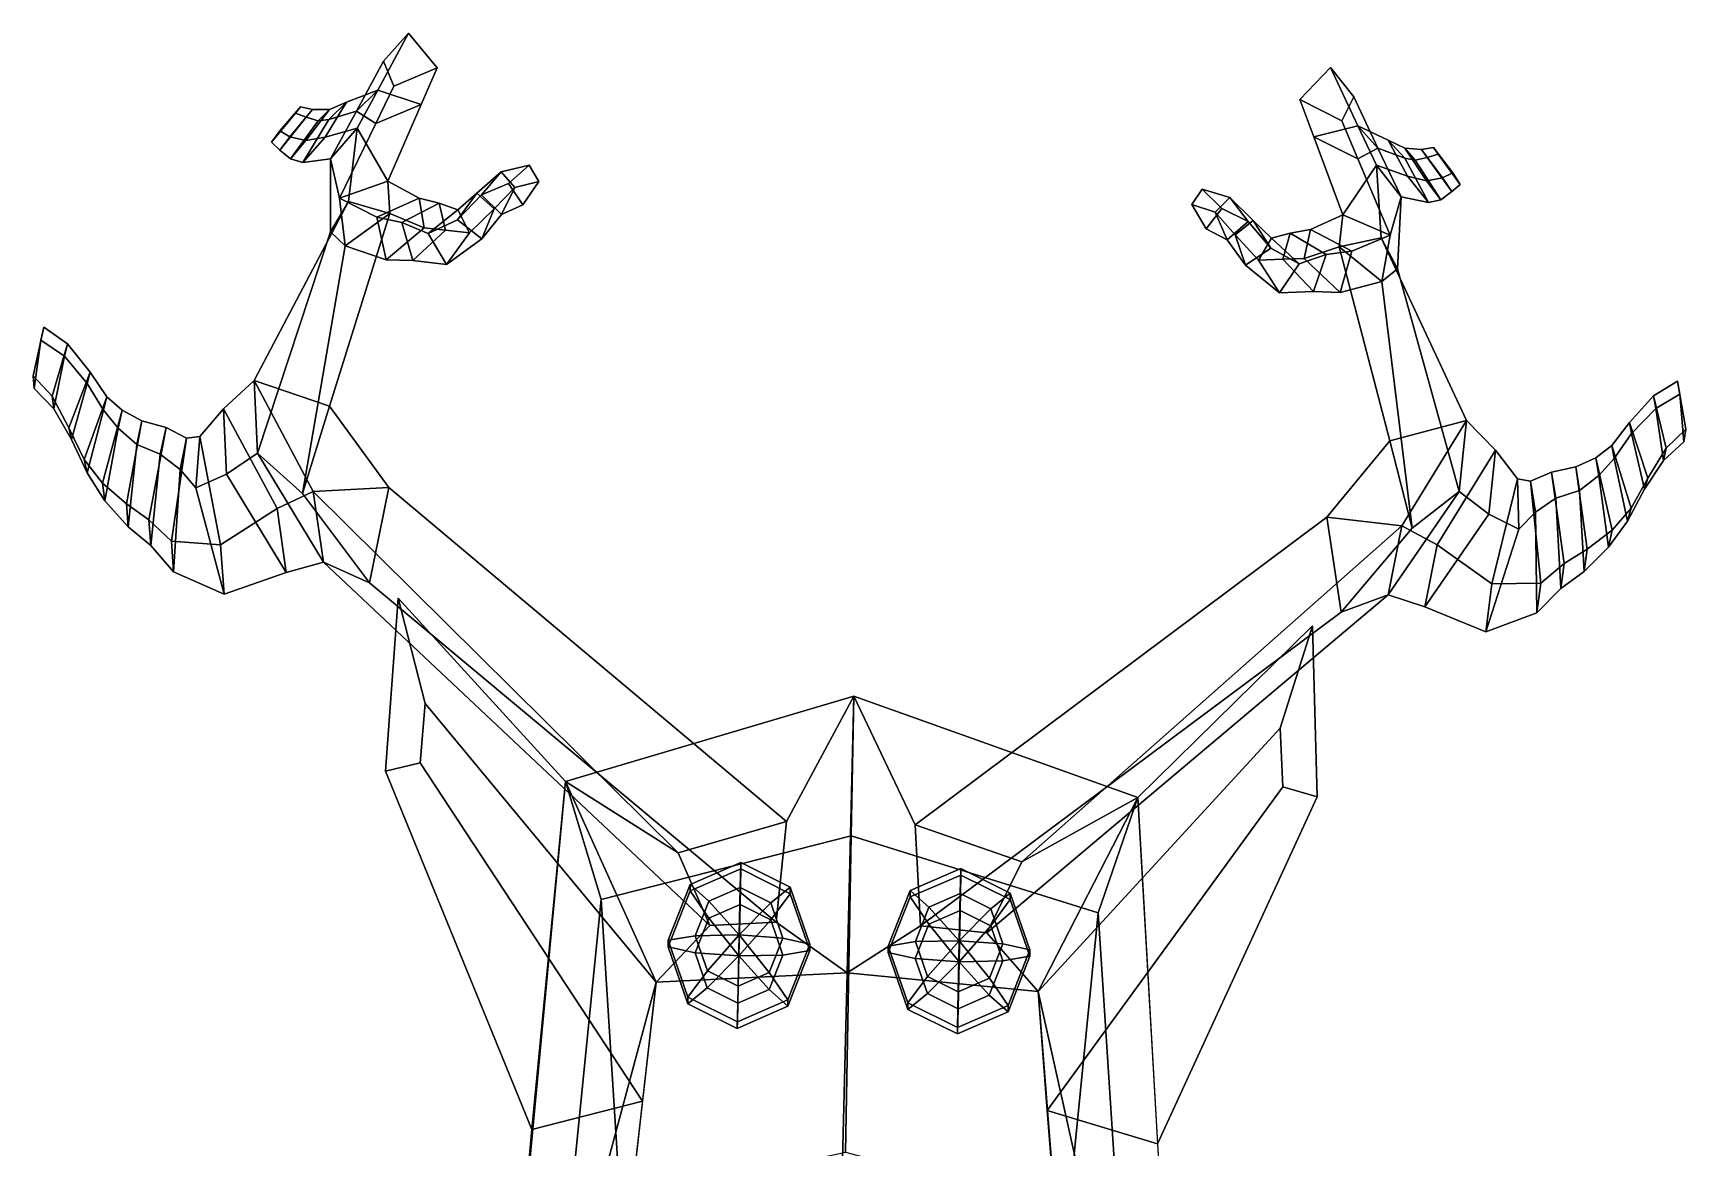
# Model space of a CAD drawing. Extents: x -82 to 87, y -151 to 341.
# Drawn here: x -81.7 to 87.3, y 226.8 to 340.9 of the extents above; entities that cross this region are included whole.
import ezdxf

# ---------------------------------------------------------------- set-up
doc = ezdxf.new("R2010")
doc.units = 0

msp = doc.modelspace()

# ---------------------------------------------------------------- linework, layer by layer
for points in [[(-46.44331, 335.039612, 206.21579), (-43.313419, 340.86496, 202.851883), (-45.872169, 337.99173, 201.722122), (-48.63707, 332.891754, 204.06694)], [(-46.44331, 335.039612, 206.21579), (-42.016872, 333.574615, 204.951401), (-40.388435, 337.321808, 202.961014), (-43.313419, 340.86496, 202.851883)], [(-43.313419, 340.86496, 202.851883), (-40.388435, 337.321808, 202.961014), (-44.800186, 335.427032, 201.355179), (-45.872169, 337.99173, 201.722122)], [(-48.63707, 332.891754, 204.06694), (-45.872169, 337.99173, 201.722122), (-44.800186, 335.427032, 201.355179), (-46.660675, 331.60849, 202.894913)], [(-42.016872, 333.574615, 204.951401), (-46.660675, 331.60849, 202.894913), (-44.800186, 335.427032, 201.355179), (-40.388435, 337.321808, 202.961014)], [(50.962337, 337.357605, 202.745316), (53.340927, 334.338562, 201.612686), (52.120689, 331.888977, 201.250412), (47.837566, 334.076355, 202.863922)], [(53.767345, 331.37851, 206.107285), (50.962337, 337.357605, 202.745316), (47.837566, 334.076355, 202.863922), (49.258469, 330.256622, 204.853714)], [(53.767345, 331.37851, 206.107285), (55.820538, 329.108185, 203.956085), (53.340927, 334.338562, 201.612686), (50.962337, 337.357605, 202.745316)], [(-48.546238, 331.121307, 208.476212), (-46.44331, 335.039612, 206.21579), (-49.638775, 333.784729, 203.880722), (-51.813, 330.214386, 205.539154)], [(-46.44331, 335.039612, 206.21579), (-48.63707, 332.891754, 204.06694), (-51.442543, 332.029144, 201.66333), (-49.638775, 333.784729, 203.880722)], [(-45.419811, 325.7323, 209.112549), (-42.016872, 333.574615, 204.951401), (-46.44331, 335.039612, 206.21579), (-48.546238, 331.121307, 208.476212)], [(-57.306217, 329.701141, 192.305756), (-56.468155, 330.861786, 194.908295), (-54.359303, 333.33606, 195.094635), (-54.87447, 332.683899, 192.848053)], [(-55.440365, 330.261932, 198.774048), (-53.116467, 333.03949, 198.84996), (-54.359303, 333.33606, 195.094635), (-56.468155, 330.861786, 194.908295)], [(-53.789188, 329.863983, 203.107925), (-51.383266, 333.056976, 202.510025), (-53.116467, 333.03949, 198.84996), (-55.440365, 330.261932, 198.774048)], [(-53.116467, 333.03949, 198.84996), (-53.773491, 332.258026, 196.388443), (-54.87447, 332.683899, 192.848053), (-54.359303, 333.33606, 195.094635)], [(-51.813, 330.214386, 205.539154), (-49.638775, 333.784729, 203.880722), (-51.383266, 333.056976, 202.510025), (-53.789188, 329.863983, 203.107925)], [(-51.383266, 333.056976, 202.510025), (-52.529716, 331.887238, 200.018188), (-53.773491, 332.258026, 196.388443), (-53.116467, 333.03949, 198.84996)], [(-49.638775, 333.784729, 203.880722), (-51.442543, 332.029144, 201.66333), (-52.529716, 331.887238, 200.018188), (-51.383266, 333.056976, 202.510025)], [(-45.419811, 325.7323, 209.112549), (-50.378319, 323.96701, 205.972565), (-46.660675, 331.60849, 202.894913), (-42.016872, 333.574615, 204.951401)], [(49.258469, 330.256622, 204.853714), (47.837566, 334.076355, 202.863922), (52.120689, 331.888977, 201.250412), (53.768139, 327.988037, 202.789474)], [(55.820538, 329.108185, 203.956085), (53.768139, 327.988037, 202.789474), (52.120689, 331.888977, 201.250412), (53.340927, 334.338562, 201.612686)], [(-53.773491, 332.258026, 196.388443), (-56.465282, 328.903625, 195.93956), (-57.306217, 329.701141, 192.305756), (-54.87447, 332.683899, 192.848053)], [(-52.529716, 331.887238, 200.018188), (-55.378349, 327.996307, 200.327805), (-56.465282, 328.903625, 195.93956), (-53.773491, 332.258026, 196.388443)], [(-51.442543, 332.029144, 201.66333), (-54.114567, 327.616333, 203.212402), (-55.378349, 327.996307, 200.327805), (-52.529716, 331.887238, 200.018188)], [(-48.63707, 332.891754, 204.06694), (-51.276997, 328.016541, 206.306046), (-54.114567, 327.616333, 203.212402), (-51.442543, 332.029144, 201.66333)], [(-50.378319, 323.96701, 205.972565), (-51.276997, 328.016541, 206.306046), (-48.63707, 332.891754, 204.06694), (-46.660675, 331.60849, 202.894913)], [(52.236057, 322.27243, 209.014114), (55.655518, 327.361786, 208.366623), (53.767345, 331.37851, 206.107285), (49.258469, 330.256622, 204.853714)], [(55.655518, 327.361786, 208.366623), (58.846729, 326.24173, 205.424133), (56.870068, 329.915955, 203.766937), (53.767345, 331.37851, 206.107285)], [(53.767345, 331.37851, 206.107285), (56.870068, 329.915955, 203.766937), (58.556713, 328.062683, 201.547806), (55.820538, 329.108185, 203.956085)], [(-56.465282, 328.903625, 195.93956), (-55.440365, 330.261932, 198.774048), (-56.468155, 330.861786, 194.908295), (-57.306217, 329.701141, 192.305756)], [(-55.378349, 327.996307, 200.327805), (-53.789188, 329.863983, 203.107925), (-55.440365, 330.261932, 198.774048), (-56.465282, 328.903625, 195.93956)], [(-54.114567, 327.616333, 203.212402), (-51.813, 330.214386, 205.539154), (-53.789188, 329.863983, 203.107925), (-55.378349, 327.996307, 200.327805)], [(-51.276997, 328.016541, 206.306046), (-48.546238, 331.121307, 208.476212), (-51.813, 330.214386, 205.539154), (-54.114567, 327.616333, 203.212402)], [(-49.438797, 323.653412, 212.094986), (-48.546238, 331.121307, 208.476212), (-51.276997, 328.016541, 206.306046), (-51.288296, 320.531677, 209.025482)], [(-49.438797, 323.653412, 212.094986), (-45.208122, 322.406281, 211.031433), (-45.419811, 325.7323, 209.112549), (-48.546238, 331.121307, 208.476212)], [(52.236057, 322.27243, 209.014114), (49.258469, 330.256622, 204.853714), (53.768139, 327.988037, 202.789474), (57.068348, 320.192596, 205.866379)], [(58.846729, 326.24173, 205.424133), (60.78466, 325.76181, 202.989578), (58.561138, 329.076813, 202.393478), (56.870068, 329.915955, 203.766937)], [(56.870068, 329.915955, 203.766937), (58.561138, 329.076813, 202.393478), (59.623764, 327.848938, 199.900787), (58.556713, 328.062683, 201.547806)], [(-51.288296, 320.531677, 209.025482), (-51.276997, 328.016541, 206.306046), (-50.378319, 323.96701, 205.972565), (-49.793056, 319.115479, 207.709534)], [(57.068348, 320.192596, 205.866379), (53.768139, 327.988037, 202.789474), (55.820538, 329.108185, 203.956085), (58.192661, 324.114929, 206.194138)], [(55.820538, 329.108185, 203.956085), (58.556713, 328.062683, 201.547806), (60.983822, 323.52774, 203.095673), (58.192661, 324.114929, 206.194138)], [(58.556713, 328.062683, 201.547806), (59.623764, 327.848938, 199.900787), (62.249249, 323.81897, 200.208572), (60.983822, 323.52774, 203.095673)], [(60.78466, 325.76181, 202.989578), (62.429131, 326.045837, 198.652557), (60.267822, 328.943207, 198.730362), (58.561138, 329.076813, 202.393478)], [(58.561138, 329.076813, 202.393478), (60.267822, 328.943207, 198.730362), (60.864323, 328.132965, 196.268631), (59.623764, 327.848938, 199.900787)], [(59.623764, 327.848938, 199.900787), (60.864323, 328.132965, 196.268631), (63.358784, 324.644592, 195.817856), (62.249249, 323.81897, 200.208572)], [(62.429131, 326.045837, 198.652557), (63.465641, 326.571655, 194.784653), (61.50248, 329.154327, 194.972702), (60.267822, 328.943207, 198.730362)], [(60.267822, 328.943207, 198.730362), (61.50248, 329.154327, 194.972702), (61.966042, 328.481201, 192.726059), (60.864323, 328.132965, 196.268631)], [(60.864323, 328.132965, 196.268631), (61.966042, 328.481201, 192.726059), (64.221176, 325.377716, 192.182068), (63.358784, 324.644592, 195.817856)], [(64.221176, 325.377716, 192.182068), (61.966042, 328.481201, 192.726059), (61.50248, 329.154327, 194.972702), (63.465641, 326.571655, 194.784653)], [(-38.314117, 321.76651, 201.565765), (-36.313148, 324.494659, 204.047348), (-33.834179, 326.675537, 202.41748), (-35.844604, 324.33374, 200.27359)], [(-36.313148, 324.494659, 204.047348), (-34.55983, 322.889313, 204.441986), (-32.421017, 325.057007, 202.875122), (-33.834179, 326.675537, 202.41748)], [(-35.844604, 324.33374, 200.27359), (-33.834179, 326.675537, 202.41748), (-30.957775, 327.345734, 200.792297), (-33.073437, 325.488434, 198.983109)], [(-33.834179, 326.675537, 202.41748), (-32.421017, 325.057007, 202.875122), (-29.986139, 325.679321, 201.378082), (-30.957775, 327.345734, 200.792297)], [(-31.601255, 323.281494, 199.291397), (-33.073437, 325.488434, 198.983109), (-30.957775, 327.345734, 200.792297), (-29.986139, 325.679321, 201.378082)], [(56.149288, 319.936401, 211.990112), (55.655518, 327.361786, 208.366623), (52.236057, 322.27243, 209.014114), (51.851768, 319.004883, 210.93602)], [(56.149288, 319.936401, 211.990112), (57.805737, 316.741455, 208.920364), (58.192661, 324.114929, 206.194138), (55.655518, 327.361786, 208.366623)], [(58.192661, 324.114929, 206.194138), (60.983822, 323.52774, 203.095673), (58.846729, 326.24173, 205.424133), (55.655518, 327.361786, 208.366623)], [(60.983822, 323.52774, 203.095673), (62.249249, 323.81897, 200.208572), (60.78466, 325.76181, 202.989578), (58.846729, 326.24173, 205.424133)], [(63.358784, 324.644592, 195.817856), (64.221176, 325.377716, 192.182068), (63.465641, 326.571655, 194.784653), (62.429131, 326.045837, 198.652557)], [(-50.378319, 323.96701, 205.972565), (-45.419811, 325.7323, 209.112549), (-42.206219, 323.979095, 207.532593), (-46.546547, 322.021271, 204.691925)], [(-45.419811, 325.7323, 209.112549), (-45.208122, 322.406281, 211.031433), (-41.706924, 320.932953, 209.115051), (-42.206219, 323.979095, 207.532593)], [(-41.284557, 320.348663, 202.935211), (-38.275333, 322.787872, 205.379547), (-36.313148, 324.494659, 204.047348), (-38.314117, 321.76651, 201.565765)], [(-38.275333, 322.787872, 205.379547), (-37.065475, 320.442627, 206.250839), (-34.55983, 322.889313, 204.441986), (-36.313148, 324.494659, 204.047348)], [(-33.791161, 322.295898, 200.359238), (-35.844604, 324.33374, 200.27359), (-33.073437, 325.488434, 198.983109), (-31.601255, 323.281494, 199.291397)], [(-34.55983, 322.889313, 204.441986), (-35.814121, 319.820221, 201.514526), (-33.791161, 322.295898, 200.359238), (-32.421017, 325.057007, 202.875122)], [(-32.421017, 325.057007, 202.875122), (-33.791161, 322.295898, 200.359238), (-31.601255, 323.281494, 199.291397), (-29.986139, 325.679321, 201.378082)], [(38.250553, 320.836334, 199.222931), (36.78421, 323.318756, 201.311111), (37.843754, 324.899933, 200.722412), (39.840557, 322.916565, 198.910355)], [(40.686481, 324.031464, 202.342087), (37.843754, 324.899933, 200.722412), (36.78421, 323.318756, 201.311111), (39.188438, 322.529816, 202.803574)], [(42.549721, 321.579224, 200.19606), (39.840557, 322.916565, 198.910355), (37.843754, 324.899933, 200.722412), (40.686481, 324.031464, 202.342087)], [(62.249249, 323.81897, 200.208572), (63.358784, 324.644592, 195.817856), (62.429131, 326.045837, 198.652557), (60.78466, 325.76181, 202.989578)], [(-59.103413, 305.326996, 221.090012), (-51.384239, 302.718719, 222.530884), (-45.208122, 322.406281, 211.031433), (-49.438797, 323.653412, 212.094986)], [(-58.757927, 297.897095, 217.334412), (-59.103413, 305.326996, 221.090012), (-49.438797, 323.653412, 212.094986), (-51.288296, 320.531677, 209.025482)], [(-49.793056, 319.115479, 207.709534), (-50.378319, 323.96701, 205.972565), (-46.546547, 322.021271, 204.691925), (-45.587132, 317.664001, 206.042892)], [(-46.546547, 322.021271, 204.691925), (-42.206219, 323.979095, 207.532593), (-40.166172, 323.467743, 206.399261), (-43.982246, 321.494537, 203.824509)], [(-43.982246, 321.494537, 203.824509), (-40.166172, 323.467743, 206.399261), (-38.275333, 322.787872, 205.379547), (-41.284557, 320.348663, 202.935211)], [(-42.206219, 323.979095, 207.532593), (-41.706924, 320.932953, 209.115051), (-39.531578, 320.717865, 207.733795), (-40.166172, 323.467743, 206.399261)], [(-40.166172, 323.467743, 206.399261), (-39.531578, 320.717865, 207.733795), (-37.065475, 320.442627, 206.250839), (-38.275333, 322.787872, 205.379547)], [(-37.065475, 320.442627, 206.250839), (-39.423626, 317.205444, 203.450455), (-35.814121, 319.820221, 201.514526), (-34.55983, 322.889313, 204.441986)], [(-35.814121, 319.820221, 201.514526), (-38.314117, 321.76651, 201.565765), (-35.844604, 324.33374, 200.27359), (-33.791161, 322.295898, 200.359238)], [(39.188438, 322.529816, 202.803574), (36.78421, 323.318756, 201.311111), (38.250553, 320.836334, 199.222931), (40.388111, 319.707855, 200.287064)], [(40.388111, 319.707855, 200.287064), (38.250553, 320.836334, 199.222931), (39.840557, 322.916565, 198.910355), (42.549721, 321.579224, 200.19606)], [(43.048569, 321.69928, 203.96843), (40.686481, 324.031464, 202.342087), (39.188438, 322.529816, 202.803574), (41.212059, 320.23468, 204.367554)], [(44.880333, 318.869415, 201.485184), (42.549721, 321.579224, 200.19606), (40.686481, 324.031464, 202.342087), (43.048569, 321.69928, 203.96843)], [(57.805737, 316.741455, 208.920364), (56.228542, 315.453033, 207.608719), (57.068348, 320.192596, 205.866379), (58.192661, 324.114929, 206.194138)], [(-54.137066, 293.790009, 216.863434), (-49.793056, 319.115479, 207.709534), (-45.208122, 322.406281, 211.031433), (-51.384239, 302.718719, 222.530884)], [(-45.208122, 322.406281, 211.031433), (-49.793056, 319.115479, 207.709534), (-45.587132, 317.664001, 206.042892), (-41.706924, 320.932953, 209.115051)], [(-45.587132, 317.664001, 206.042892), (-46.546547, 322.021271, 204.691925), (-43.982246, 321.494537, 203.824509), (-42.863235, 317.611053, 204.910812)], [(-42.863235, 317.611053, 204.910812), (-43.982246, 321.494537, 203.824509), (-41.284557, 320.348663, 202.935211), (-39.423626, 317.205444, 203.450455)], [(-39.423626, 317.205444, 203.450455), (-41.284557, 320.348663, 202.935211), (-38.314117, 321.76651, 201.565765), (-35.814121, 319.820221, 201.514526)], [(41.212059, 320.23468, 204.367554), (39.188438, 322.529816, 202.803574), (40.388111, 319.707855, 200.287064), (42.278244, 317.119446, 201.440063)], [(42.278244, 317.119446, 201.440063), (40.388111, 319.707855, 200.287064), (42.549721, 321.579224, 200.19606), (44.880333, 318.869415, 201.485184)], [(44.920265, 319.874207, 205.297882), (43.048569, 321.69928, 203.96843), (41.212059, 320.23468, 204.367554), (43.588936, 317.64035, 206.173111)], [(47.775467, 317.262482, 202.849899), (44.880333, 318.869415, 201.485184), (43.048569, 321.69928, 203.96843), (44.920265, 319.874207, 205.297882)], [(52.236057, 322.27243, 209.014114), (48.922047, 320.771881, 207.442123), (48.265129, 317.798492, 209.027817), (51.851768, 319.004883, 210.93602)], [(57.068348, 320.192596, 205.866379), (53.12928, 318.545074, 204.595032), (48.922047, 320.771881, 207.442123), (52.236057, 322.27243, 209.014114)], [(-58.757927, 297.897095, 217.334412), (-51.288296, 320.531677, 209.025482), (-49.793056, 319.115479, 207.709534), (-54.137066, 293.790009, 216.863434)], [(-41.706924, 320.932953, 209.115051), (-45.587132, 317.664001, 206.042892), (-42.863235, 317.611053, 204.910812), (-39.531578, 320.717865, 207.733795)], [(-39.531578, 320.717865, 207.733795), (-42.863235, 317.611053, 204.910812), (-39.423626, 317.205444, 203.450455), (-37.065475, 320.442627, 206.250839)], [(43.588936, 317.64035, 206.173111), (41.212059, 320.23468, 204.367554), (42.278244, 317.119446, 201.440063), (45.750309, 314.286743, 203.370941)], [(46.850998, 320.411865, 206.313309), (44.920265, 319.874207, 205.297882), (43.588936, 317.64035, 206.173111), (46.074078, 317.739197, 207.651016)], [(50.535919, 318.204987, 203.733063), (47.775467, 317.262482, 202.849899), (44.920265, 319.874207, 205.297882), (46.850998, 320.411865, 206.313309)], [(48.922047, 320.771881, 207.442123), (46.850998, 320.411865, 206.313309), (46.074078, 317.739197, 207.651016), (48.265129, 317.798492, 209.027817)], [(53.12928, 318.545074, 204.595032), (50.535919, 318.204987, 203.733063), (46.850998, 320.411865, 206.313309), (48.922047, 320.771881, 207.442123)], [(64.868866, 301.240875, 220.984055), (56.149288, 319.936401, 211.990112), (51.851768, 319.004883, 210.93602), (57.03693, 299.175842, 222.439987)], [(56.228542, 315.453033, 207.608719), (51.942177, 314.31427, 205.951355), (53.12928, 318.545074, 204.595032), (57.068348, 320.192596, 205.866379)], [(64.126251, 293.976257, 217.236755), (57.805737, 316.741455, 208.920364), (56.149288, 319.936401, 211.990112), (64.868866, 301.240875, 220.984055)], [(45.750309, 314.286743, 203.370941), (42.278244, 317.119446, 201.440063), (44.880333, 318.869415, 201.485184), (47.775467, 317.262482, 202.849899)], [(46.074078, 317.739197, 207.651016), (43.588936, 317.64035, 206.173111), (45.750309, 314.286743, 203.370941), (49.213913, 314.449921, 204.824478)], [(49.213913, 314.449921, 204.824478), (45.750309, 314.286743, 203.370941), (47.775467, 317.262482, 202.849899), (50.535919, 318.204987, 203.733063)], [(48.265129, 317.798492, 209.027817), (46.074078, 317.739197, 207.651016), (49.213913, 314.449921, 204.824478), (51.942177, 314.31427, 205.951355)], [(51.851768, 319.004883, 210.93602), (48.265129, 317.798492, 209.027817), (51.942177, 314.31427, 205.951355), (56.228542, 315.453033, 207.608719)], [(51.942177, 314.31427, 205.951355), (49.213913, 314.449921, 204.824478), (50.535919, 318.204987, 203.733063), (53.12928, 318.545074, 204.595032)], [(59.306755, 290.23175, 216.776657), (57.03693, 299.175842, 222.439987), (51.851768, 319.004883, 210.93602), (56.228542, 315.453033, 207.608719)], [(64.126251, 293.976257, 217.236755), (59.306755, 290.23175, 216.776657), (56.228542, 315.453033, 207.608719), (57.805737, 316.741455, 208.920364)], [(-81.695702, 305.822754, 195.894608), (-80.58754, 310.793121, 196.042679), (-80.898567, 309.44397, 193.701767), (-81.574249, 304.501587, 193.276215)], [(-79.757759, 303.715485, 198.675079), (-78.181664, 309.095612, 199.195816), (-80.58754, 310.793121, 196.042679), (-81.695702, 305.822754, 195.894608)], [(-78.493645, 307.805664, 196.505615), (-79.573997, 302.434296, 195.701141), (-81.574249, 304.501587, 193.276215), (-80.898567, 309.44397, 193.701767)], [(-78.181664, 309.095612, 199.195816), (-78.493645, 307.805664, 196.505615), (-80.898567, 309.44397, 193.701767), (-80.58754, 310.793121, 196.042679)], [(-78.045891, 300.479309, 201.904587), (-75.873291, 306.187042, 202.972488), (-78.181664, 309.095612, 199.195816), (-79.757759, 303.715485, 198.675079)], [(-76.14827, 305.037781, 199.883057), (-77.753586, 299.305939, 198.531967), (-79.573997, 302.434296, 195.701141), (-78.493645, 307.805664, 196.505615)], [(-75.873291, 306.187042, 202.972488), (-76.14827, 305.037781, 199.883057), (-78.493645, 307.805664, 196.505615), (-78.181664, 309.095612, 199.195816)], [(-76.479416, 297.243134, 205.024261), (-74.159782, 303.654877, 206.09903), (-75.873291, 306.187042, 202.972488), (-78.045891, 300.479309, 201.904587)], [(-74.159782, 303.654877, 206.09903), (-74.483192, 302.313416, 202.687134), (-76.14827, 305.037781, 199.883057), (-75.873291, 306.187042, 202.972488)], [(-79.573997, 302.434296, 195.701141), (-79.757759, 303.715485, 198.675079), (-81.695702, 305.822754, 195.894608), (-81.574249, 304.501587, 193.276215)], [(-74.483192, 302.313416, 202.687134), (-76.175484, 295.882904, 201.290588), (-77.753586, 299.305939, 198.531967), (-76.14827, 305.037781, 199.883057)], [(-53.040009, 293.980835, 226.455093), (-59.103413, 305.326996, 221.090012), (-62.222977, 302.433044, 219.453644), (-56.750908, 292.228485, 224.286514)], [(-59.103413, 305.326996, 221.090012), (-58.757927, 297.897095, 217.334412), (-61.907272, 295.738159, 216.078583), (-62.222977, 302.433044, 219.453644)], [(-53.040009, 293.980835, 226.455093), (-45.321758, 294.384094, 226.904053), (-51.384239, 302.718719, 222.530884), (-59.103413, 305.326996, 221.090012)], [(85.281563, 298.394714, 198.540863), (87.307808, 300.337341, 195.755066), (86.458191, 305.260895, 195.898361), (83.986183, 303.749756, 199.057159)], [(83.986183, 303.749756, 199.057159), (86.458191, 305.260895, 195.898361), (86.685532, 303.93103, 193.559158), (84.216003, 302.477905, 196.368591)], [(87.307808, 300.337341, 195.755066), (87.104897, 299.064392, 193.139099), (86.685532, 303.93103, 193.559158), (86.458191, 305.260895, 195.898361)], [(-77.753586, 299.305939, 198.531967), (-78.045891, 300.479309, 201.904587), (-79.757759, 303.715485, 198.675079), (-79.573997, 302.434296, 195.701141)], [(-74.60746, 294.846588, 207.933197), (-72.569244, 302.28244, 208.52478), (-74.159782, 303.654877, 206.09903), (-76.479416, 297.243134, 205.024261)], [(-72.569244, 302.28244, 208.52478), (-73.007896, 300.441772, 204.863358), (-74.483192, 302.313416, 202.687134), (-74.159782, 303.654877, 206.09903)], [(-45.321758, 294.384094, 226.904053), (-47.306889, 284.641907, 220.017563), (-54.137066, 293.790009, 216.863434), (-51.384239, 302.718719, 222.530884)], [(83.427628, 295.332001, 201.776535), (85.281563, 298.394714, 198.540863), (83.986183, 303.749756, 199.057159), (81.553207, 301.045013, 202.840652)], [(81.553207, 301.045013, 202.840652), (83.986183, 303.749756, 199.057159), (84.216003, 302.477905, 196.368591), (81.751816, 299.913605, 199.752747)], [(84.216003, 302.477905, 196.368591), (86.685532, 303.93103, 193.559158), (87.104897, 299.064392, 193.139099), (85.017052, 297.1651, 195.569382)], [(-73.007896, 300.441772, 204.863358), (-74.369926, 293.025726, 203.87439), (-76.175484, 295.882904, 201.290588), (-74.483192, 302.313416, 202.687134)], [(-72.153442, 292.732483, 211.161942), (-70.565102, 301.221863, 211.153046), (-72.569244, 302.28244, 208.52478), (-74.60746, 294.846588, 207.933197)], [(-70.565102, 301.221863, 211.153046), (-71.100632, 298.785706, 207.261948), (-73.007896, 300.441772, 204.863358), (-72.569244, 302.28244, 208.52478)], [(-69.863976, 291.080109, 214.014633), (-68.102104, 300.510284, 214.004517), (-70.565102, 301.221863, 211.153046), (-72.153442, 292.732483, 211.161942)], [(-68.102104, 300.510284, 214.004517), (-68.696205, 297.804413, 209.681107), (-71.100632, 298.785706, 207.261948), (-70.565102, 301.221863, 211.153046)], [(-62.222977, 302.433044, 219.453644), (-61.907272, 295.738159, 216.078583), (-65.043579, 294.35672, 214.395645), (-64.64296, 299.587463, 218.423294)], [(-56.750908, 292.228485, 224.286514), (-62.222977, 302.433044, 219.453644), (-64.64296, 299.587463, 218.423294), (-62.521492, 288.531494, 221.554749)], [(58.272888, 290.465607, 226.368652), (64.868866, 301.240875, 220.984055), (57.03693, 299.175842, 222.439987), (50.589096, 291.34613, 226.829071)], [(58.272888, 290.465607, 226.368652), (61.880291, 288.516968, 224.196304), (67.825912, 298.201965, 219.345703), (64.868866, 301.240875, 220.984055)], [(64.868866, 301.240875, 220.984055), (67.825912, 298.201965, 219.345703), (67.156563, 291.662262, 215.978363), (64.126251, 293.976257, 217.236755)], [(81.720016, 292.25827, 204.902023), (83.427628, 295.332001, 201.776535), (81.553207, 301.045013, 202.840652), (79.730888, 298.669678, 205.972534)], [(79.730888, 298.669678, 205.972534), (81.553207, 301.045013, 202.840652), (81.751816, 299.913605, 199.752747), (79.967026, 297.347626, 202.562286)], [(81.751816, 299.913605, 199.752747), (84.216003, 302.477905, 196.368591), (85.017052, 297.1651, 195.569382), (83.058838, 294.214905, 198.406403)], [(-76.175484, 295.882904, 201.290588), (-76.479416, 297.243134, 205.024261), (-78.045891, 300.479309, 201.904587), (-77.753586, 299.305939, 198.531967)], [(-71.100632, 298.785706, 207.261948), (-71.967491, 290.357819, 206.782806), (-74.369926, 293.025726, 203.87439), (-73.007896, 300.441772, 204.863358)], [(-67.543274, 288.898041, 217.195999), (-65.995926, 299.450012, 216.816742), (-68.102104, 300.510284, 214.004517), (-69.863976, 291.080109, 214.014633)], [(-65.995926, 299.450012, 216.816742), (-66.664787, 296.226227, 212.125504), (-68.696205, 297.804413, 209.681107), (-68.102104, 300.510284, 214.004517)], [(-62.521492, 288.531494, 221.554749), (-64.64296, 299.587463, 218.423294), (-65.995926, 299.450012, 216.816742), (-67.543274, 288.898041, 217.195999)], [(-64.64296, 299.587463, 218.423294), (-65.043579, 294.35672, 214.395645), (-66.664787, 296.226227, 212.125504), (-65.995926, 299.450012, 216.816742)], [(50.589096, 291.34613, 226.829071), (57.03693, 299.175842, 222.439987), (59.306755, 290.23175, 216.776657), (52.06282, 281.639709, 219.947601)], [(79.967026, 297.347626, 202.562286), (81.751816, 299.913605, 199.752747), (83.058838, 294.214905, 198.406403), (81.329391, 290.959656, 201.171036)], [(85.017052, 297.1651, 195.569382), (87.104897, 299.064392, 193.139099), (87.307808, 300.337341, 195.755066), (85.281563, 298.394714, 198.540863)], [(-68.696205, 297.804413, 209.681107), (-69.656044, 288.442169, 209.149048), (-71.967491, 290.357819, 206.782806), (-71.100632, 298.785706, 207.261948)], [(-66.664787, 296.226227, 212.125504), (-67.340042, 285.769012, 211.875641), (-69.656044, 288.442169, 209.149048), (-68.696205, 297.804413, 209.681107)], [(-58.757927, 297.897095, 217.334412), (-51.995613, 286.746857, 221.398407), (-55.808399, 285.709869, 219.739792), (-61.907272, 295.738159, 216.078583)], [(-51.995613, 286.746857, 221.398407), (-58.757927, 297.897095, 217.334412), (-54.137066, 293.790009, 216.863434), (-47.306889, 284.641907, 220.017563)], [(61.880291, 288.516968, 224.196304), (67.448631, 284.540192, 221.4599), (70.092438, 295.258789, 218.314575), (67.825912, 298.201965, 219.345703)], [(67.825912, 298.201965, 219.345703), (70.092438, 295.258789, 218.314575), (70.210861, 290.116608, 214.292313), (67.156563, 291.662262, 215.978363)], [(79.749039, 290.022675, 207.816086), (81.720016, 292.25827, 204.902023), (79.730888, 298.669678, 205.972534), (78.086929, 297.42157, 208.402023)], [(78.086929, 297.42157, 208.402023), (79.730888, 298.669678, 205.972534), (79.967026, 297.347626, 202.562286), (78.412094, 295.603973, 204.742691)], [(83.058838, 294.214905, 198.406403), (85.017052, 297.1651, 195.569382), (85.281563, 298.394714, 198.540863), (83.427628, 295.332001, 201.776535)], [(-74.369926, 293.025726, 203.87439), (-74.60746, 294.846588, 207.933197), (-76.479416, 297.243134, 205.024261), (-76.175484, 295.882904, 201.290588)], [(-65.043579, 294.35672, 214.395645), (-62.168537, 283.492889, 216.605591), (-67.340042, 285.769012, 211.875641), (-66.664787, 296.226227, 212.125504)], [(72.457344, 284.606445, 217.094223), (74.862488, 286.611053, 213.907715), (73.568008, 295.955322, 213.889999), (71.42749, 295.042358, 216.706268)], [(71.42749, 295.042358, 216.706268), (73.568008, 295.955322, 213.889999), (74.00222, 293.279877, 209.569305), (71.909203, 291.854126, 212.018112)], [(74.862488, 286.611053, 213.907715), (77.213181, 288.096344, 211.050323), (76.047081, 296.503571, 211.034286), (73.568008, 295.955322, 213.889999)], [(73.568008, 295.955322, 213.889999), (76.047081, 296.503571, 211.034286), (76.43837, 294.096619, 207.145721), (74.00222, 293.279877, 209.569305)], [(77.213181, 288.096344, 211.050323), (79.749039, 290.022675, 207.816086), (78.086929, 297.42157, 208.402023), (76.047081, 296.503571, 211.034286)], [(76.047081, 296.503571, 211.034286), (78.086929, 297.42157, 208.402023), (78.412094, 295.603973, 204.742691), (76.43837, 294.096619, 207.145721)], [(78.412094, 295.603973, 204.742691), (79.967026, 297.347626, 202.562286), (81.329391, 290.959656, 201.171036), (79.401321, 288.269684, 203.760361)], [(-71.967491, 290.357819, 206.782806), (-72.153442, 292.732483, 211.161942), (-74.60746, 294.846588, 207.933197), (-74.369926, 293.025726, 203.87439)], [(-61.907272, 295.738159, 216.078583), (-55.808399, 285.709869, 219.739792), (-62.168537, 283.492889, 216.605591), (-65.043579, 294.35672, 214.395645)], [(-53.040009, 293.980835, 226.455093), (-15.733515, 257.033173, 238.709381), (-4.67218, 260.236481, 239.143509), (-45.321758, 294.384094, 226.904053)], [(-4.67218, 260.236481, 239.143509), (-5.701632, 249.950302, 227.94017), (-47.306889, 284.641907, 220.017563), (-45.321758, 294.384094, 226.904053)], [(67.448631, 284.540192, 221.4599), (72.457344, 284.606445, 217.094223), (71.42749, 295.042358, 216.706268), (70.092438, 295.258789, 218.314575)], [(70.092438, 295.258789, 218.314575), (71.42749, 295.042358, 216.706268), (71.909203, 291.854126, 212.018112), (70.210861, 290.116608, 214.292313)], [(74.00222, 293.279877, 209.569305), (76.43837, 294.096619, 207.145721), (76.88945, 285.797791, 206.674759), (74.502457, 284.055634, 209.045959)], [(76.43837, 294.096619, 207.145721), (78.412094, 295.603973, 204.742691), (79.401321, 288.269684, 203.760361), (76.88945, 285.797791, 206.674759)], [(81.329391, 290.959656, 201.171036), (83.058838, 294.214905, 198.406403), (83.427628, 295.332001, 201.776535), (81.720016, 292.25827, 204.902023)], [(-69.656044, 288.442169, 209.149048), (-69.863976, 291.080109, 214.014633), (-72.153442, 292.732483, 211.161942), (-71.967491, 290.357819, 206.782806)], [(-51.995613, 286.746857, 221.398407), (-53.040009, 293.980835, 226.455093), (-56.750908, 292.228485, 224.286514), (-55.808399, 285.709869, 219.739792)], [(-15.733515, 257.033173, 238.709381), (-53.040009, 293.980835, 226.455093), (-51.995613, 286.746857, 221.398407), (-12.49076, 249.581146, 230.724152)], [(56.852032, 283.426178, 221.320114), (52.06282, 281.639709, 219.947601), (59.306755, 290.23175, 216.776657), (64.126251, 293.976257, 217.236755)], [(64.126251, 293.976257, 217.236755), (67.156563, 291.662262, 215.978363), (60.6012, 282.180573, 219.657211), (56.852032, 283.426178, 221.320114)], [(71.909203, 291.854126, 212.018112), (74.00222, 293.279877, 209.569305), (74.502457, 284.055634, 209.045959), (72.077606, 281.568909, 211.778107)], [(-67.340042, 285.769012, 211.875641), (-67.543274, 288.898041, 217.195999), (-69.863976, 291.080109, 214.014633), (-69.656044, 288.442169, 209.149048)], [(-55.808399, 285.709869, 219.739792), (-56.750908, 292.228485, 224.286514), (-62.521492, 288.531494, 221.554749), (-62.168537, 283.492889, 216.605591)], [(8.481998, 259.876801, 239.136047), (50.589096, 291.34613, 226.829071), (52.06282, 281.639709, 219.947601), (9.02981, 249.572723, 227.932907)], [(8.481998, 259.876801, 239.136047), (19.392879, 256.090546, 238.690277), (58.272888, 290.465607, 226.368652), (50.589096, 291.34613, 226.829071)], [(67.156563, 291.662262, 215.978363), (70.210861, 290.116608, 214.292313), (66.831413, 279.632294, 216.516647), (60.6012, 282.180573, 219.657211)], [(70.210861, 290.116608, 214.292313), (71.909203, 291.854126, 212.018112), (72.077606, 281.568909, 211.778107), (66.831413, 279.632294, 216.516647)], [(79.401321, 288.269684, 203.760361), (81.329391, 290.959656, 201.171036), (81.720016, 292.25827, 204.902023), (79.749039, 290.022675, 207.816086)], [(19.392879, 256.090546, 238.690277), (15.810151, 248.856369, 230.710205), (56.852032, 283.426178, 221.320114), (58.272888, 290.465607, 226.368652)], [(56.852032, 283.426178, 221.320114), (60.6012, 282.180573, 219.657211), (61.880291, 288.516968, 224.196304), (58.272888, 290.465607, 226.368652)], [(76.88945, 285.797791, 206.674759), (79.401321, 288.269684, 203.760361), (79.749039, 290.022675, 207.816086), (77.213181, 288.096344, 211.050323)], [(-62.168537, 283.492889, 216.605591), (-62.521492, 288.531494, 221.554749), (-67.543274, 288.898041, 217.195999), (-67.340042, 285.769012, 211.875641)], [(60.6012, 282.180573, 219.657211), (66.831413, 279.632294, 216.516647), (67.448631, 284.540192, 221.4599), (61.880291, 288.516968, 224.196304)], [(74.502457, 284.055634, 209.045959), (76.88945, 285.797791, 206.674759), (77.213181, 288.096344, 211.050323), (74.862488, 286.611053, 213.907715)], [(-12.49076, 249.581146, 230.724152), (-51.995613, 286.746857, 221.398407), (-47.306889, 284.641907, 220.017563), (-5.701632, 249.950302, 227.94017)], [(72.077606, 281.568909, 211.778107), (74.502457, 284.055634, 209.045959), (74.862488, 286.611053, 213.907715), (72.457344, 284.606445, 217.094223)], [(66.831413, 279.632294, 216.516647), (72.077606, 281.568909, 211.778107), (72.457344, 284.606445, 217.094223), (67.448631, 284.540192, 221.4599)], [(-44.361965, 283.066315, 233.859879), (-41.59972, 272.286926, 227.816864), (-42.116493, 266.231293, 227.15921), (-45.657093, 265.38501, 231.9189)], [(-45.657093, 265.38501, 231.9189), (-30.68029, 228.713043, 245.003571), (-27.269749, 264.325195, 248.865753), (-44.361965, 283.066315, 233.859879)], [(-41.59972, 272.286926, 227.816864), (-44.361965, 283.066315, 233.859879), (-27.269749, 264.325195, 248.865753), (-18.000666, 243.807846, 227.754852)], [(15.810151, 248.856369, 230.710205), (9.02981, 249.572723, 227.932907), (52.06282, 281.639709, 219.947601), (56.852032, 283.426178, 221.320114)], [(45.835129, 269.779541, 227.761948), (21.073692, 242.843384, 227.737076), (31.277063, 262.683929, 248.830765), (49.120735, 280.235931, 233.793747)], [(49.604111, 262.73941, 231.863098), (49.120735, 280.235931, 233.793747), (31.277063, 262.683929, 248.830765), (33.259174, 227.257339, 244.979034)], [(49.120735, 280.235931, 233.793747), (49.604111, 262.73941, 231.863098), (46.080898, 263.778564, 227.107391), (45.835129, 269.779541, 227.761948)], [(-42.116493, 266.231293, 227.15921), (-41.59972, 272.286926, 227.816864), (-18.000666, 243.807846, 227.754852), (-19.396072, 231.616943, 226.459824)], [(-15.733515, 257.033173, 238.709381), (-27.269749, 264.325195, 248.865753), (2.220934, 273.05191, 250.046906), (-4.67218, 260.236481, 239.143509)], [(-27.269749, 264.325195, 248.865753), (-23.609097, 252.243027, 270.574768), (1.956535, 258.769257, 271.360779), (2.220934, 273.05191, 250.046906)], [(-5.701632, 249.950302, 227.94017), (-4.67218, 260.236481, 239.143509), (2.220934, 273.05191, 250.046906), (1.547844, 244.768829, 220.430161)], [(9.02981, 249.572723, 227.932907), (1.547844, 244.768829, 220.430161), (2.220934, 273.05191, 250.046906), (8.481998, 259.876801, 239.136047)], [(31.277063, 262.683929, 248.830765), (2.220934, 273.05191, 250.046906), (1.956535, 258.769257, 271.360779), (27.213028, 250.882828, 270.547272)], [(19.392879, 256.090546, 238.690277), (8.481998, 259.876801, 239.136047), (2.220934, 273.05191, 250.046906), (31.277063, 262.683929, 248.830765)], [(46.080898, 263.778564, 227.107391), (22.008783, 230.670883, 226.443817), (21.073692, 242.843384, 227.737076), (45.835129, 269.779541, 227.761948)], [(-45.657093, 265.38501, 231.9189), (-42.116493, 266.231293, 227.15921), (-19.396072, 231.616943, 226.459824), (-30.68029, 228.713043, 245.003571)], [(-27.269749, 264.325195, 248.865753), (-33.294765, 200.163589, 241.926132), (-29.166498, 196.768112, 264.456329), (-23.609097, 252.243027, 270.574768)], [(-12.49076, 249.581146, 230.724152), (-18.000666, 243.807846, 227.754852), (-27.269749, 264.325195, 248.865753), (-15.733515, 257.033173, 238.709381)], [(49.604111, 262.73941, 231.863098), (33.259174, 227.257339, 244.979034), (22.008783, 230.670883, 226.443817), (46.080898, 263.778564, 227.107391)], [(15.810151, 248.856369, 230.710205), (19.392879, 256.090546, 238.690277), (31.277063, 262.683929, 248.830765), (21.073692, 242.843384, 227.737076)], [(31.277063, 262.683929, 248.830765), (27.213028, 250.882828, 270.547272), (30.803913, 195.667999, 264.44162), (34.94762, 198.91008, 241.909393)], [(1.956535, 258.769257, 271.360779), (-23.609097, 252.243027, 270.574768), (-21.650253, 221.408524, 295.145538), (1.370052, 226.428177, 295.888031)], [(1.956535, 258.769257, 271.360779), (1.370052, 226.428177, 295.888031), (24.189425, 220.365097, 295.12796), (27.213028, 250.882828, 270.547272)], [(-14.507523, 253.125961, 283.496368), (-9.336044, 255.372284, 283.758057), (-9.33334, 256.036499, 279.058197), (-14.504889, 253.789993, 278.796509)], [(-12.603462, 250.334457, 287.053711), (-9.407283, 251.72403, 287.215393), (-9.336044, 255.372284, 283.758057), (-14.507523, 253.125961, 283.496368)], [(-12.596745, 252.072662, 274.749115), (-14.504889, 253.789993, 278.796509), (-9.33334, 256.036499, 279.058197), (-9.400449, 253.462418, 274.910858)], [(-6.275761, 250.164459, 287.050262), (-4.270777, 252.847626, 283.490631), (-9.336044, 255.372284, 283.758057), (-9.407283, 251.72403, 287.215393)], [(-6.269042, 251.902649, 274.745697), (-9.400449, 253.462418, 274.910858), (-9.33334, 256.036499, 279.058197), (-4.268145, 253.511688, 278.790802)], [(-4.270777, 252.847626, 283.490631), (-4.268145, 253.511688, 278.790802), (-9.33334, 256.036499, 279.058197), (-9.336044, 255.372284, 283.758057)], [(7.983526, 252.514481, 283.483765), (13.150855, 254.753128, 283.745148), (13.15356, 255.417343, 279.045258), (7.986157, 253.178543, 278.783936)], [(9.898088, 251.468292, 274.736847), (7.986157, 253.178543, 278.783936), (13.15356, 255.417343, 279.045258), (13.091854, 252.853317, 274.898407)], [(16.22579, 251.298294, 274.733429), (13.091854, 252.853317, 274.898407), (13.15356, 255.417343, 279.045258), (18.222902, 252.900238, 278.778198)], [(18.220272, 252.23616, 283.478027), (18.222902, 252.900238, 278.778198), (13.15356, 255.417343, 279.045258), (13.150855, 254.753128, 283.745148)], [(-16.756241, 247.416611, 282.858887), (-14.507523, 253.125961, 283.496368), (-14.504889, 253.789993, 278.796509), (-16.75378, 248.080322, 278.158997)], [(-16.75378, 248.080322, 278.158997), (-14.504889, 253.789993, 278.796509), (-12.596745, 252.072662, 274.749115), (-13.985736, 248.544418, 274.355225)], [(-2.270534, 247.698776, 278.151428), (-5.034597, 248.30864, 274.350555), (-6.269042, 251.902649, 274.745697), (-4.268145, 253.511688, 278.790802)], [(-2.272995, 247.035065, 282.851318), (-2.270534, 247.698776, 278.151428), (-4.268145, 253.511688, 278.790802), (-4.270777, 252.847626, 283.490631)], [(9.89137, 249.730133, 287.041443), (13.085021, 251.114899, 287.202911), (13.150855, 254.753128, 283.745148), (7.983526, 252.514481, 283.483765)], [(16.21907, 249.560135, 287.037964), (18.220272, 252.23616, 283.478027), (13.150855, 254.753128, 283.745148), (13.085021, 251.114899, 287.202911)], [(-25.875193, 183.67424, 294.935303), (-21.650253, 221.408524, 295.145538), (-23.609097, 252.243027, 270.574768), (-29.166498, 196.768112, 264.456329)], [(-13.99218, 246.806778, 286.65979), (-12.603462, 250.334457, 287.053711), (-14.507523, 253.125961, 283.496368), (-16.756241, 247.416611, 282.858887)], [(-13.985736, 248.544418, 274.355225), (-12.596745, 252.072662, 274.749115), (-9.509407, 248.631607, 272.900513)], [(-9.509407, 248.631607, 272.900513), (-12.596745, 252.072662, 274.749115), (-9.400449, 253.462418, 274.910858)], [(-9.509407, 248.631607, 272.900513), (-9.400449, 253.462418, 274.910858), (-6.269042, 251.902649, 274.745697)], [(-5.034597, 248.30864, 274.350555), (-9.509407, 248.631607, 272.900513), (-6.269042, 251.902649, 274.745697)], [(-5.041041, 246.570938, 286.65509), (-2.272995, 247.035065, 282.851318), (-4.270777, 252.847626, 283.490631), (-6.275761, 250.164459, 287.050262)], [(5.744614, 246.823822, 282.847107), (7.983526, 252.514481, 283.483765), (7.986157, 253.178543, 278.783936), (5.747075, 247.487534, 278.147217)], [(8.508677, 246.213989, 286.64801), (9.89137, 249.730133, 287.041443), (7.983526, 252.514481, 283.483765), (5.744614, 246.823822, 282.847107)], [(5.747075, 247.487534, 278.147217), (7.986157, 253.178543, 278.783936), (9.898088, 251.468292, 274.736847), (8.515121, 247.95166, 274.343445)], [(12.991452, 248.038849, 272.888733), (9.898088, 251.468292, 274.736847), (13.091854, 252.853317, 274.898407)], [(12.991452, 248.038849, 272.888733), (13.091854, 252.853317, 274.898407), (16.22579, 251.298294, 274.733429)], [(17.459816, 245.97818, 286.643311), (20.227861, 246.442276, 282.839569), (18.220272, 252.23616, 283.478027), (16.21907, 249.560135, 287.037964)], [(20.230322, 247.105988, 278.139679), (17.466259, 247.715851, 274.338776), (16.22579, 251.298294, 274.733429), (18.222902, 252.900238, 278.778198)], [(20.227861, 246.442276, 282.839569), (20.230322, 247.105988, 278.139679), (18.222902, 252.900238, 278.778198), (18.220272, 252.23616, 283.478027)], [(-9.517371, 246.483749, 288.109833), (-12.603462, 250.334457, 287.053711), (-13.99218, 246.806778, 286.65979)], [(-9.517371, 246.483749, 288.109833), (-9.407283, 251.72403, 287.215393), (-12.603462, 250.334457, 287.053711)], [(-9.517371, 246.483749, 288.109833), (-6.275761, 250.164459, 287.050262), (-9.407283, 251.72403, 287.215393)], [(-9.517371, 246.483749, 288.109833), (-5.041041, 246.570938, 286.65509), (-6.275761, 250.164459, 287.050262)], [(8.515121, 247.95166, 274.343445), (9.898088, 251.468292, 274.736847), (12.991452, 248.038849, 272.888733)], [(12.983487, 245.890991, 288.098053), (13.085021, 251.114899, 287.202911), (9.89137, 249.730133, 287.041443)], [(12.983487, 245.890991, 288.098053), (16.21907, 249.560135, 287.037964), (13.085021, 251.114899, 287.202911)], [(17.466259, 247.715851, 274.338776), (12.991452, 248.038849, 272.888733), (16.22579, 251.298294, 274.733429)], [(27.261042, 182.771378, 294.924164), (30.803913, 195.667999, 264.44162), (27.213028, 250.882828, 270.547272), (24.189425, 220.365097, 295.12796)], [(-12.49076, 249.581146, 230.724152), (-5.701632, 249.950302, 227.94017), (1.547844, 244.768829, 220.430161), (-18.000666, 243.807846, 227.754852)], [(-14.756645, 242.256332, 277.519623), (-16.75378, 248.080322, 278.158997), (-13.985736, 248.544418, 274.355225), (-12.751472, 244.946152, 273.960052)], [(-12.751472, 244.946152, 273.960052), (-13.985736, 248.544418, 274.355225), (-9.509407, 248.631607, 272.900513)], [(-9.61689, 243.388641, 273.795105), (-12.751472, 244.946152, 273.960052), (-9.509407, 248.631607, 272.900513)], [(-9.61689, 243.388641, 273.795105), (-9.509407, 248.631607, 272.900513), (-6.420413, 244.782654, 273.956879)], [(-6.420413, 244.782654, 273.956879), (-9.509407, 248.631607, 272.900513), (-5.034597, 248.30864, 274.350555)], [(15.810151, 248.856369, 230.710205), (21.073692, 242.843384, 227.737076), (1.547844, 244.768829, 220.430161), (9.02981, 249.572723, 227.932907)], [(12.983487, 245.890991, 288.098053), (9.89137, 249.730133, 287.041443), (8.508677, 246.213989, 286.64801)], [(12.983487, 245.890991, 288.098053), (17.459816, 245.97818, 286.643311), (16.21907, 249.560135, 287.037964)], [(-14.75894, 241.592926, 282.219513), (-16.756241, 247.416611, 282.858887), (-16.75378, 248.080322, 278.158997), (-14.756645, 242.256332, 277.519623)], [(-14.75894, 241.592926, 282.219513), (-12.757647, 243.209061, 286.264648), (-13.99218, 246.806778, 286.65979), (-16.756241, 247.416611, 282.858887)], [(-12.757647, 243.209061, 286.264648), (-9.517371, 246.483749, 288.109833), (-13.99218, 246.806778, 286.65979)], [(-4.513406, 241.331726, 282.214539), (-2.272995, 247.035065, 282.851318), (-5.041041, 246.570938, 286.65509), (-6.426587, 243.045547, 286.261475)], [(-4.511111, 241.995087, 277.514618), (-6.420413, 244.782654, 273.956879), (-5.034597, 248.30864, 274.350555), (-2.270534, 247.698776, 278.151428)], [(-4.513406, 241.331726, 282.214539), (-4.511111, 241.995087, 277.514618), (-2.270534, 247.698776, 278.151428), (-2.272995, 247.035065, 282.851318)], [(7.751418, 241.019028, 282.208557), (5.744614, 246.823822, 282.847107), (5.747075, 247.487534, 278.147217), (7.753713, 241.682404, 277.508667)], [(7.751418, 241.019028, 282.208557), (9.749121, 242.627899, 286.253387), (8.508677, 246.213989, 286.64801), (5.744614, 246.823822, 282.847107)], [(7.753713, 241.682404, 277.508667), (5.747075, 247.487534, 278.147217), (8.515121, 247.95166, 274.343445), (9.755295, 244.365005, 273.948761)], [(9.755295, 244.365005, 273.948761), (8.515121, 247.95166, 274.343445), (12.991452, 248.038849, 272.888733)], [(12.892292, 242.812363, 273.784027), (9.755295, 244.365005, 273.948761), (12.991452, 248.038849, 272.888733)], [(12.892292, 242.812363, 273.784027), (12.991452, 248.038849, 272.888733), (16.086353, 244.201523, 273.945618)], [(16.086353, 244.201523, 273.945618), (12.991452, 248.038849, 272.888733), (17.466259, 247.715851, 274.338776)], [(17.999249, 241.421204, 277.503632), (16.086353, 244.201523, 273.945618), (17.466259, 247.715851, 274.338776), (20.230322, 247.105988, 278.139679)], [(17.996952, 240.757828, 282.203552), (17.999249, 241.421204, 277.503632), (20.230322, 247.105988, 278.139679), (20.227861, 246.442276, 282.839569)], [(-9.622953, 241.651733, 286.099731), (-9.517371, 246.483749, 288.109833), (-12.757647, 243.209061, 286.264648)], [(-9.622953, 241.651733, 286.099731), (-6.426587, 243.045547, 286.261475), (-9.517371, 246.483749, 288.109833)], [(-6.426587, 243.045547, 286.261475), (-5.041041, 246.570938, 286.65509), (-9.517371, 246.483749, 288.109833)], [(9.749121, 242.627899, 286.253387), (12.983487, 245.890991, 288.098053), (8.508677, 246.213989, 286.64801)], [(12.886228, 241.075455, 286.088654), (12.983487, 245.890991, 288.098053), (9.749121, 242.627899, 286.253387)], [(12.886228, 241.075455, 286.088654), (16.080181, 242.464432, 286.250183), (12.983487, 245.890991, 288.098053)], [(16.080181, 242.464432, 286.250183), (17.459816, 245.97818, 286.643311), (12.983487, 245.890991, 288.098053)], [(17.996952, 240.757828, 282.203552), (20.227861, 246.442276, 282.839569), (17.459816, 245.97818, 286.643311), (16.080181, 242.464432, 286.250183)], [(-30.21242, 198.289459, 181.078049), (-32.955227, 171.32637, 188.319565), (-21.501881, 212.896866, 224.477005), (-18.000666, 243.807846, 227.754852)], [(-30.21242, 198.289459, 181.078049), (-18.000666, 243.807846, 227.754852), (1.547844, 244.768829, 220.430161), (0.558587, 205.04805, 179.136353)], [(-9.68314, 239.737503, 277.252869), (-14.756645, 242.256332, 277.519623), (-12.751472, 244.946152, 273.960052), (-9.61689, 243.388641, 273.795105)], [(-9.68314, 239.737503, 277.252869), (-9.61689, 243.388641, 273.795105), (-6.420413, 244.782654, 273.956879), (-4.511111, 241.995087, 277.514618)], [(31.204256, 197.417404, 181.069153), (0.558587, 205.04805, 179.136353), (1.547844, 244.768829, 220.430161), (21.073692, 242.843384, 227.737076)], [(12.831067, 239.171494, 277.242218), (7.753713, 241.682404, 277.508667), (9.755295, 244.365005, 273.948761), (12.892292, 242.812363, 273.784027)], [(12.831067, 239.171494, 277.242218), (12.892292, 242.812363, 273.784027), (16.086353, 244.201523, 273.945618), (17.999249, 241.421204, 277.503632)], [(-9.685368, 239.074234, 281.952789), (-9.622953, 241.651733, 286.099731), (-12.757647, 243.209061, 286.264648), (-14.75894, 241.592926, 282.219513)], [(-9.685368, 239.074234, 281.952789), (-14.75894, 241.592926, 282.219513), (-14.756645, 242.256332, 277.519623), (-9.68314, 239.737503, 277.252869)], [(-9.685368, 239.074234, 281.952789), (-4.513406, 241.331726, 282.214539), (-6.426587, 243.045547, 286.261475), (-9.622953, 241.651733, 286.099731)], [(-9.685368, 239.074234, 281.952789), (-9.68314, 239.737503, 277.252869), (-4.511111, 241.995087, 277.514618), (-4.513406, 241.331726, 282.214539)], [(12.828839, 238.508224, 281.942139), (12.886228, 241.075455, 286.088654), (9.749121, 242.627899, 286.253387), (7.751418, 241.019028, 282.208557)], [(12.828839, 238.508224, 281.942139), (7.751418, 241.019028, 282.208557), (7.753713, 241.682404, 277.508667), (12.831067, 239.171494, 277.242218)], [(12.828839, 238.508224, 281.942139), (17.996952, 240.757828, 282.203552), (16.080181, 242.464432, 286.250183), (12.886228, 241.075455, 286.088654)], [(31.204256, 197.417404, 181.069153), (21.073692, 242.843384, 227.737076), (23.477991, 211.998306, 224.463852), (33.54483, 170.594101, 188.313797)], [(12.828839, 238.508224, 281.942139), (12.831067, 239.171494, 277.242218), (17.999249, 241.421204, 277.503632), (17.996952, 240.757828, 282.203552)], [(-30.68029, 228.713043, 245.003571), (-19.396072, 231.616943, 226.459824), (-21.501881, 212.896866, 224.477005), (-33.294765, 200.163589, 241.926132)], [(33.259174, 227.257339, 244.979034), (34.94762, 198.91008, 241.909393), (23.477991, 211.998306, 224.463852), (22.008783, 230.670883, 226.443817)]]:
    msp.add_3dface(points)

doc.saveas('drawing.dxf')
